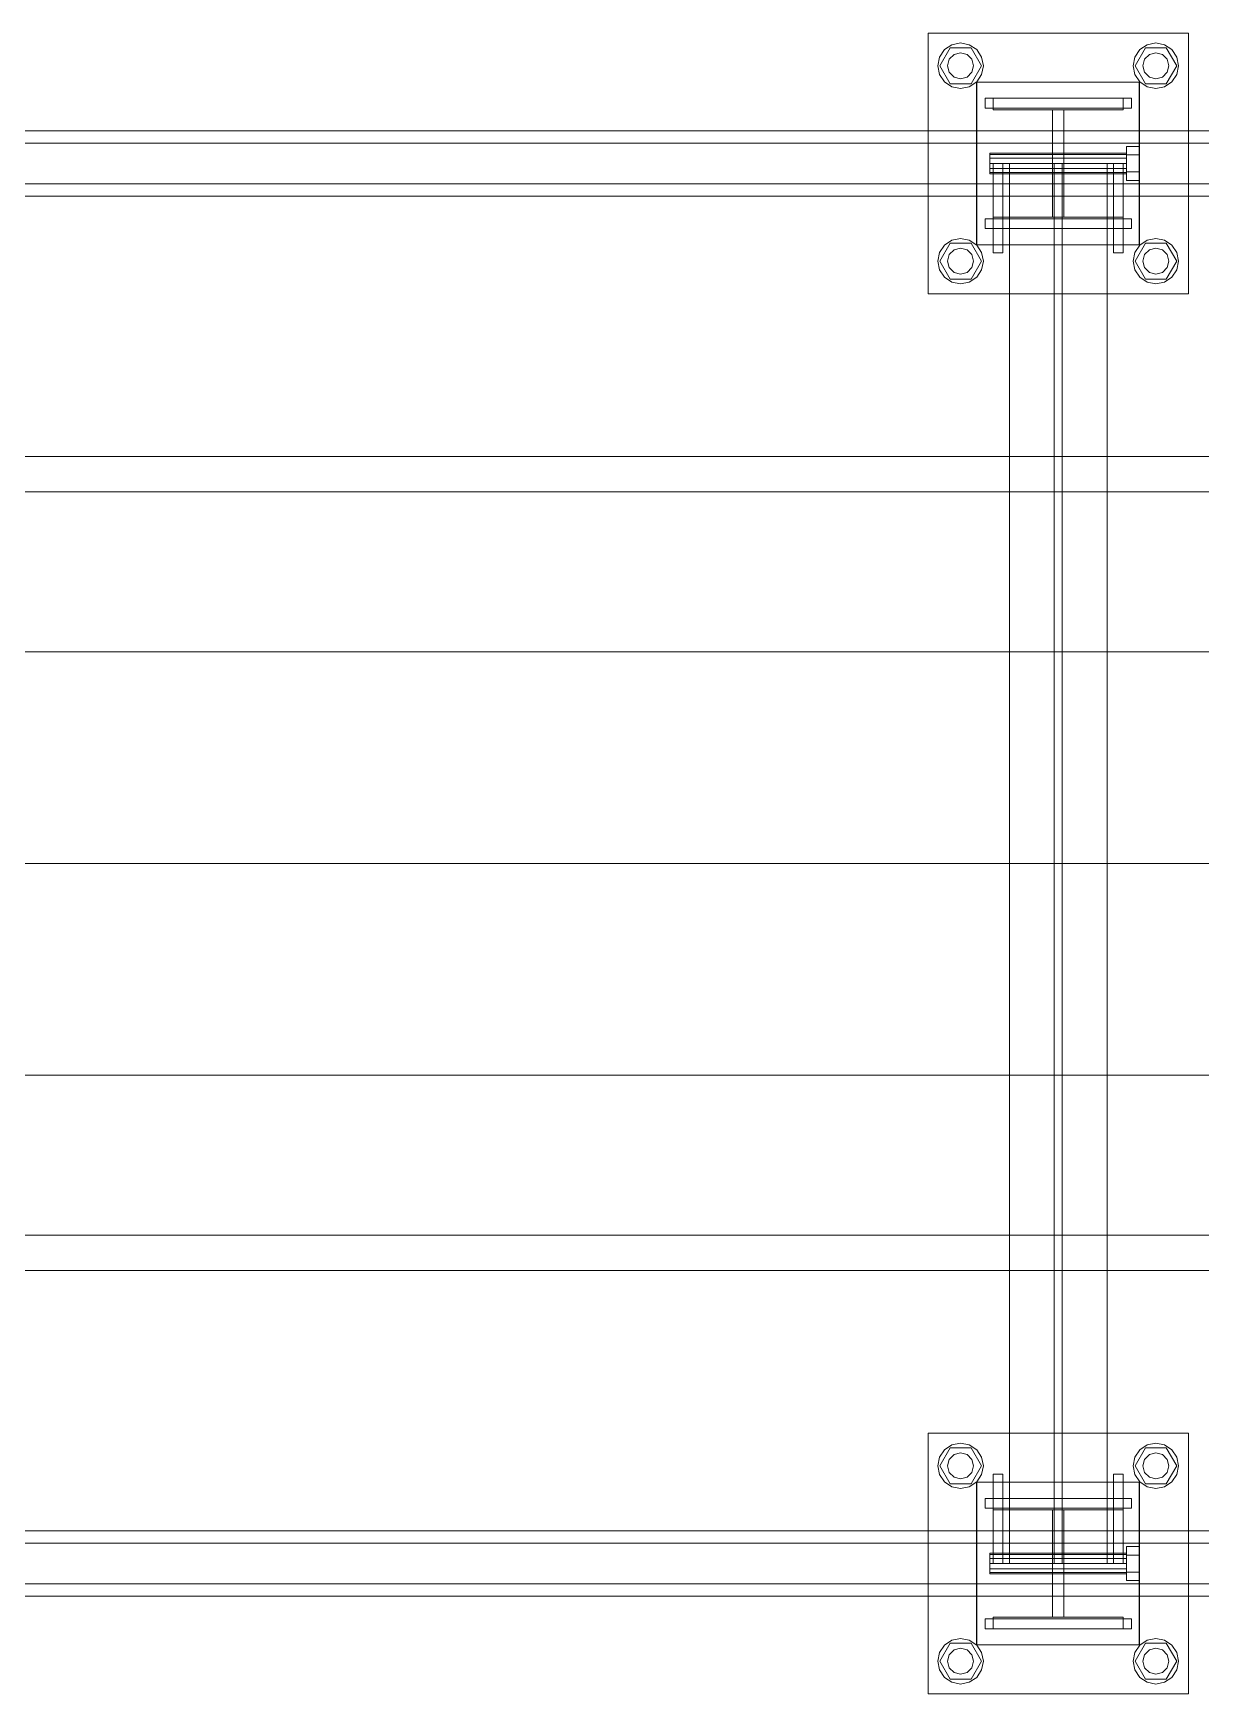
# Model space of a CAD drawing. Header units: millimetres. Extents: x -2500 to 58855, y -53268 to 6837.
# Drawn here: x 19164 to 19881, y -18510 to -17490 of the extents above; entities that cross this region are included whole.
import ezdxf

# ---------------------------------------------------------------- set-up
doc = ezdxf.new("R2010")
doc.units = ezdxf.units.MM
doc.layers.add('superior_C02', color=7, linetype='Continuous', lineweight=0)

msp = doc.modelspace()

# ---------------------------------------------------------------- linework, layer by layer
at = {"layer": 'superior_C02'}
for p, q in [((19713.645, -17650), (19713.645, -17490)), ((19713.645, -17490), (19873.645, -17490)), ((19873.645, -17490), (19873.645, -17650)), ((19720.711, -17504.642), (19723.746, -17500.101)), ((19720.845, -17510), (19727.245, -17498.915)), ((19723.746, -17500.101), (19728.287, -17497.066)), ((19726.717, -17506), (19729.645, -17503.072)), ((19727.245, -17498.915), (19740.045, -17498.915)), ((19728.287, -17497.066), (19733.645, -17496)), ((19729.645, -17503.072), (19733.645, -17502)), ((19733.645, -17496), (19739.003, -17497.066)), ((19733.645, -17502), (19737.645, -17503.072)), ((19737.645, -17503.072), (19740.573, -17506)), ((19739.003, -17497.066), (19743.544, -17500.101)), ((19740.045, -17498.915), (19746.445, -17510)), ((19743.544, -17500.101), (19746.579, -17504.642)), ((19840.711, -17504.642), (19843.746, -17500.101)), ((19840.845, -17510), (19847.245, -17498.915)), ((19843.746, -17500.101), (19848.287, -17497.066)), ((19846.717, -17506), (19849.645, -17503.072)), ((19847.245, -17498.915), (19860.045, -17498.915)), ((19848.287, -17497.066), (19853.645, -17496)), ((19849.645, -17503.072), (19853.645, -17502)), ((19853.645, -17496), (19859.003, -17497.066)), ((19853.645, -17502), (19857.645, -17503.072)), ((19857.645, -17503.072), (19860.573, -17506)), ((19859.003, -17497.066), (19863.544, -17500.101)), ((19860.045, -17498.915), (19866.445, -17510)), ((19863.544, -17500.101), (19866.579, -17504.642)), ((19719.645, -17510), (19720.711, -17504.642)), ((19720.711, -17515.358), (19719.645, -17510)), ((19727.245, -17521.085), (19720.845, -17510)), ((19725.645, -17510), (19726.717, -17506)), ((19726.717, -17514), (19725.645, -17510)), ((19746.445, -17510), (19740.045, -17521.085)), ((19740.573, -17506), (19741.645, -17510)), ((19741.645, -17510), (19740.573, -17514)), ((19746.579, -17504.642), (19747.645, -17510)), ((19747.645, -17510), (19746.579, -17515.358)), ((19839.645, -17510), (19840.711, -17504.642)), ((19840.711, -17515.358), (19839.645, -17510)), ((19847.245, -17521.085), (19840.845, -17510)), ((19845.645, -17510), (19846.717, -17506)), ((19846.717, -17514), (19845.645, -17510)), ((19866.445, -17510), (19860.045, -17521.085)), ((19860.573, -17506), (19861.645, -17510)), ((19861.645, -17510), (19860.573, -17514)), ((19866.579, -17504.642), (19867.645, -17510)), ((19867.645, -17510), (19866.579, -17515.358)), ((19723.746, -17519.899), (19720.711, -17515.358)), ((19728.287, -17522.934), (19723.746, -17519.899)), ((19729.645, -17516.928), (19726.717, -17514)), ((19740.045, -17521.085), (19727.245, -17521.085)), ((19733.645, -17524), (19728.287, -17522.934)), ((19733.645, -17518), (19729.645, -17516.928)), ((19737.645, -17516.928), (19733.645, -17518)), ((19739.003, -17522.934), (19733.645, -17524)), ((19740.573, -17514), (19737.645, -17516.928)), ((19743.544, -17519.899), (19739.003, -17522.934)), ((19743.353, -17620), (19743.353, -17520)), ((19743.353, -17520), (19843.353, -17520)), ((19746.579, -17515.358), (19743.544, -17519.899)), ((19743.645, -17620), (19743.645, -17520)), ((19743.645, -17520), (19843.645, -17520)), ((19843.746, -17519.899), (19840.711, -17515.358)), ((19843.353, -17520), (19843.353, -17620)), ((19843.645, -17520), (19843.645, -17620)), ((19848.287, -17522.934), (19843.746, -17519.899)), ((19849.645, -17516.928), (19846.717, -17514)), ((19860.045, -17521.085), (19847.245, -17521.085)), ((19853.645, -17524), (19848.287, -17522.934)), ((19853.645, -17518), (19849.645, -17516.928)), ((19857.645, -17516.928), (19853.645, -17518)), ((19859.003, -17522.934), (19853.645, -17524)), ((19860.573, -17514), (19857.645, -17516.928)), ((19863.544, -17519.899), (19859.003, -17522.934)), ((19866.579, -17515.358), (19863.544, -17519.899)), ((19748.645, -17530), (19838.645, -17530)), ((19748.645, -17536), (19748.645, -17530)), ((19753.645, -17537), (19753.645, -17530)), ((19753.645, -17530), (19833.645, -17530)), ((19833.645, -17530), (19833.645, -17537)), ((19838.645, -17536), (19838.645, -17530)), ((19748.645, -17536), (19838.645, -17536)), ((19833.645, -17537), (19753.645, -17537)), ((19790.145, -17603), (19790.145, -17537)), ((19790.145, -17537), (19797.145, -17537)), ((19797.145, -17537), (19797.145, -17603)), ((20107.498, -17550), (18959.893, -17550)), ((18971.583, -17550), (20119.188, -17550)), ((20161.567, -17550), (19013.962, -17550)), ((19028.575, -17550), (20176.18, -17550)), ((20106.769, -17557.5), (19014.695, -17557.5)), ((19027.842, -17557.5), (20119.916, -17557.5)), ((19751.645, -17564.457), (19751.645, -17563.6)), ((19835.645, -17563.6), (19751.645, -17563.6)), ((19835.645, -17564.8), (19835.645, -17559.6)), ((19843.645, -17559.6), (19835.645, -17559.6)), ((19835.645, -17563.6), (19835.645, -17564.457)), ((19843.645, -17559.6), (19843.645, -17564.8)), ((19751.645, -17564.457), (19751.645, -17566.8)), ((19751.645, -17564.457), (19835.645, -17564.457)), ((19751.645, -17566.8), (19751.645, -17570)), ((19751.645, -17566.8), (19835.645, -17566.8)), ((19751.645, -17570), (19751.645, -17573.2)), ((19751.645, -17570), (19835.645, -17570)), ((19751.645, -17573.2), (19751.645, -17575.543)), ((19751.645, -17573.2), (19835.645, -17573.2)), ((19753.645, -17570), (19753.645, -17625)), ((19753.645, -17570), (19759.645, -17570)), ((19759.645, -17570), (19759.645, -17625)), ((19823.645, -17570), (19763.645, -17570)), ((19763.645, -17570), (19763.645, -18430)), ((19796.145, -17570), (19791.145, -17570)), ((19791.145, -17570), (19791.145, -18430)), ((19796.145, -18430), (19796.145, -17570)), ((19823.645, -18430), (19823.645, -17570)), ((19827.645, -17570), (19827.645, -17625)), ((19827.645, -17570), (19833.645, -17570)), ((19833.645, -17570), (19833.645, -17625)), ((19835.645, -17564.457), (19835.645, -17566.8)), ((19835.645, -17564.8), (19835.645, -17575.2)), ((19835.645, -17564.8), (19843.645, -17564.8)), ((19835.645, -17566.8), (19835.645, -17570)), ((19835.645, -17570), (19835.645, -17573.2)), ((19835.645, -17573.2), (19835.645, -17575.543)), ((19843.645, -17564.8), (19843.645, -17575.2)), ((19014.695, -17582.5), (20106.769, -17582.5)), ((19027.842, -17582.5), (20119.916, -17582.5)), ((19751.645, -17575.543), (19751.645, -17576.4)), ((19751.645, -17575.543), (19835.645, -17575.543)), ((19751.645, -17576.4), (19835.645, -17576.4)), ((19835.645, -17575.2), (19835.645, -17580.4)), ((19835.645, -17575.2), (19843.645, -17575.2)), ((19835.645, -17575.543), (19835.645, -17576.4)), ((19835.645, -17580.4), (19843.645, -17580.4)), ((19843.645, -17575.2), (19843.645, -17580.4)), ((18959.893, -17590), (20107.498, -17590)), ((18971.583, -17590), (20119.188, -17590)), ((19013.962, -17590), (20161.567, -17590)), ((19028.575, -17590), (20176.18, -17590)), ((19748.645, -17604), (19838.645, -17604)), ((19748.645, -17610), (19748.645, -17604)), ((19753.645, -17610), (19753.645, -17603)), ((19753.645, -17603), (19833.645, -17603)), ((19797.145, -17603), (19790.145, -17603)), ((19833.645, -17603), (19833.645, -17610)), ((19838.645, -17610), (19838.645, -17604)), ((19748.645, -17610), (19838.645, -17610)), ((19833.645, -17610), (19753.645, -17610)), ((19719.645, -17630), (19720.711, -17624.642)), ((19720.711, -17624.642), (19723.746, -17620.101)), ((19720.845, -17630), (19727.245, -17618.915)), ((19723.746, -17620.101), (19728.287, -17617.066)), ((19726.717, -17626), (19729.645, -17623.072)), ((19727.245, -17618.915), (19740.045, -17618.915)), ((19728.287, -17617.066), (19733.645, -17616)), ((19729.645, -17623.072), (19733.645, -17622)), ((19733.645, -17616), (19739.003, -17617.066)), ((19733.645, -17622), (19737.645, -17623.072)), ((19737.645, -17623.072), (19740.573, -17626)), ((19739.003, -17617.066), (19743.544, -17620.101)), ((19740.045, -17618.915), (19746.445, -17630)), ((19843.353, -17620), (19743.353, -17620)), ((19743.544, -17620.101), (19746.579, -17624.642)), ((19843.645, -17620), (19743.645, -17620)), ((19746.579, -17624.642), (19747.645, -17630)), ((19753.645, -17625), (19759.645, -17625)), ((19827.645, -17625), (19833.645, -17625)), ((19839.645, -17630), (19840.711, -17624.642)), ((19840.711, -17624.642), (19843.746, -17620.101)), ((19840.845, -17630), (19847.245, -17618.915)), ((19843.746, -17620.101), (19848.287, -17617.066)), ((19846.717, -17626), (19849.645, -17623.072)), ((19847.245, -17618.915), (19860.045, -17618.915)), ((19848.287, -17617.066), (19853.645, -17616)), ((19849.645, -17623.072), (19853.645, -17622)), ((19853.645, -17616), (19859.003, -17617.066)), ((19853.645, -17622), (19857.645, -17623.072)), ((19857.645, -17623.072), (19860.573, -17626)), ((19859.003, -17617.066), (19863.544, -17620.101)), ((19860.045, -17618.915), (19866.445, -17630)), ((19863.544, -17620.101), (19866.579, -17624.642)), ((19866.579, -17624.642), (19867.645, -17630)), ((19720.711, -17635.358), (19719.645, -17630)), ((19723.746, -17639.899), (19720.711, -17635.358)), ((19727.245, -17641.085), (19720.845, -17630)), ((19725.645, -17630), (19726.717, -17626)), ((19726.717, -17634), (19725.645, -17630)), ((19729.645, -17636.928), (19726.717, -17634)), ((19740.573, -17634), (19737.645, -17636.928)), ((19746.445, -17630), (19740.045, -17641.085)), ((19740.573, -17626), (19741.645, -17630)), ((19741.645, -17630), (19740.573, -17634)), ((19746.579, -17635.358), (19743.544, -17639.899)), ((19747.645, -17630), (19746.579, -17635.358)), ((19840.711, -17635.358), (19839.645, -17630)), ((19843.746, -17639.899), (19840.711, -17635.358)), ((19847.245, -17641.085), (19840.845, -17630)), ((19845.645, -17630), (19846.717, -17626)), ((19846.717, -17634), (19845.645, -17630)), ((19849.645, -17636.928), (19846.717, -17634)), ((19860.573, -17634), (19857.645, -17636.928)), ((19866.445, -17630), (19860.045, -17641.085)), ((19860.573, -17626), (19861.645, -17630)), ((19861.645, -17630), (19860.573, -17634)), ((19866.579, -17635.358), (19863.544, -17639.899)), ((19867.645, -17630), (19866.579, -17635.358)), ((19728.287, -17642.934), (19723.746, -17639.899)), ((19740.045, -17641.085), (19727.245, -17641.085)), ((19733.645, -17644), (19728.287, -17642.934)), ((19733.645, -17638), (19729.645, -17636.928)), ((19737.645, -17636.928), (19733.645, -17638)), ((19739.003, -17642.934), (19733.645, -17644)), ((19743.544, -17639.899), (19739.003, -17642.934)), ((19848.287, -17642.934), (19843.746, -17639.899)), ((19860.045, -17641.085), (19847.245, -17641.085)), ((19853.645, -17644), (19848.287, -17642.934)), ((19853.645, -17638), (19849.645, -17636.928)), ((19857.645, -17636.928), (19853.645, -17638)), ((19859.003, -17642.934), (19853.645, -17644)), ((19863.544, -17639.899), (19859.003, -17642.934)), ((19873.645, -17650), (19713.645, -17650)), ((16335.427, -17750), (25411.088, -17750)), ((25412.557, -17750), (16336.897, -17750)), ((18992.635, -17771.702), (19930.334, -17771.702)), ((19932.078, -17771.702), (18994.379, -17771.702)), ((19012.639, -17870), (19950.338, -17870)), ((19952.082, -17870), (19014.383, -17870)), ((19012.639, -18000), (19950.338, -18000)), ((19952.082, -18000), (19014.383, -18000)), ((19012.639, -18130), (19950.338, -18130)), ((19952.082, -18130), (19014.383, -18130)), ((19930.334, -18228.298), (18992.635, -18228.298)), ((18994.379, -18228.298), (19932.078, -18228.298)), ((25411.088, -18250), (16335.427, -18250)), ((16336.897, -18250), (25412.557, -18250)), ((19713.645, -18510), (19713.645, -18350)), ((19713.645, -18350), (19873.645, -18350)), ((19720.845, -18370), (19727.245, -18358.915)), ((19723.746, -18360.101), (19728.287, -18357.066)), ((19727.245, -18358.915), (19740.045, -18358.915)), ((19728.287, -18357.066), (19733.645, -18356)), ((19733.645, -18356), (19739.003, -18357.066)), ((19739.003, -18357.066), (19743.544, -18360.101)), ((19740.045, -18358.915), (19746.445, -18370)), ((19840.845, -18370), (19847.245, -18358.915)), ((19843.746, -18360.101), (19848.287, -18357.066)), ((19847.245, -18358.915), (19860.045, -18358.915)), ((19848.287, -18357.066), (19853.645, -18356)), ((19853.645, -18356), (19859.003, -18357.066)), ((19859.003, -18357.066), (19863.544, -18360.101)), ((19860.045, -18358.915), (19866.445, -18370)), ((19873.645, -18350), (19873.645, -18510)), ((19719.645, -18370), (19720.711, -18364.642)), ((19720.711, -18375.358), (19719.645, -18370)), ((19720.711, -18364.642), (19723.746, -18360.101)), ((19727.245, -18381.085), (19720.845, -18370)), ((19725.645, -18370), (19726.717, -18366)), ((19726.717, -18374), (19725.645, -18370)), ((19726.717, -18366), (19729.645, -18363.072)), ((19729.645, -18363.072), (19733.645, -18362)), ((19733.645, -18362), (19737.645, -18363.072)), ((19737.645, -18363.072), (19740.573, -18366)), ((19746.445, -18370), (19740.045, -18381.085)), ((19740.573, -18366), (19741.645, -18370)), ((19741.645, -18370), (19740.573, -18374)), ((19743.544, -18360.101), (19746.579, -18364.642)), ((19746.579, -18364.642), (19747.645, -18370)), ((19747.645, -18370), (19746.579, -18375.358)), ((19839.645, -18370), (19840.711, -18364.642)), ((19840.711, -18375.358), (19839.645, -18370)), ((19840.711, -18364.642), (19843.746, -18360.101)), ((19847.245, -18381.085), (19840.845, -18370)), ((19845.645, -18370), (19846.717, -18366)), ((19846.717, -18374), (19845.645, -18370)), ((19846.717, -18366), (19849.645, -18363.072)), ((19849.645, -18363.072), (19853.645, -18362)), ((19853.645, -18362), (19857.645, -18363.072)), ((19857.645, -18363.072), (19860.573, -18366)), ((19866.445, -18370), (19860.045, -18381.085)), ((19860.573, -18366), (19861.645, -18370)), ((19861.645, -18370), (19860.573, -18374)), ((19863.544, -18360.101), (19866.579, -18364.642)), ((19866.579, -18364.642), (19867.645, -18370)), ((19867.645, -18370), (19866.579, -18375.358)), ((19723.746, -18379.899), (19720.711, -18375.358)), ((19728.287, -18382.934), (19723.746, -18379.899)), ((19729.645, -18376.928), (19726.717, -18374)), ((19733.645, -18378), (19729.645, -18376.928)), ((19737.645, -18376.928), (19733.645, -18378)), ((19740.573, -18374), (19737.645, -18376.928)), ((19743.544, -18379.899), (19739.003, -18382.934)), ((19743.353, -18480), (19743.353, -18380)), ((19743.353, -18380), (19843.353, -18380)), ((19746.579, -18375.358), (19743.544, -18379.899)), ((19743.645, -18480), (19743.645, -18380)), ((19743.645, -18380), (19843.645, -18380)), ((19753.645, -18430), (19753.645, -18375)), ((19753.645, -18375), (19759.645, -18375)), ((19759.645, -18430), (19759.645, -18375)), ((19827.645, -18430), (19827.645, -18375)), ((19827.645, -18375), (19833.645, -18375)), ((19833.645, -18430), (19833.645, -18375)), ((19843.746, -18379.899), (19840.711, -18375.358)), ((19843.353, -18380), (19843.353, -18480)), ((19843.645, -18380), (19843.645, -18480)), ((19848.287, -18382.934), (19843.746, -18379.899)), ((19849.645, -18376.928), (19846.717, -18374)), ((19853.645, -18378), (19849.645, -18376.928)), ((19857.645, -18376.928), (19853.645, -18378)), ((19860.573, -18374), (19857.645, -18376.928)), ((19863.544, -18379.899), (19859.003, -18382.934)), ((19866.579, -18375.358), (19863.544, -18379.899)), ((19740.045, -18381.085), (19727.245, -18381.085)), ((19733.645, -18384), (19728.287, -18382.934)), ((19739.003, -18382.934), (19733.645, -18384)), ((19748.645, -18390), (19838.645, -18390)), ((19748.645, -18396), (19748.645, -18390)), ((19753.645, -18397), (19753.645, -18390)), ((19753.645, -18390), (19833.645, -18390)), ((19833.645, -18390), (19833.645, -18397)), ((19838.645, -18396), (19838.645, -18390)), ((19860.045, -18381.085), (19847.245, -18381.085)), ((19853.645, -18384), (19848.287, -18382.934)), ((19859.003, -18382.934), (19853.645, -18384)), ((19748.645, -18396), (19838.645, -18396)), ((19833.645, -18397), (19753.645, -18397)), ((19790.145, -18463), (19790.145, -18397)), ((19790.145, -18397), (19797.145, -18397)), ((19797.145, -18397), (19797.145, -18463)), ((20107.498, -18410), (18959.893, -18410)), ((18971.583, -18410), (20119.188, -18410)), ((20161.567, -18410), (19013.962, -18410)), ((19028.575, -18410), (20176.18, -18410)), ((20106.769, -18417.5), (19014.695, -18417.5)), ((19027.842, -18417.5), (20119.916, -18417.5)), ((19835.645, -18424.8), (19835.645, -18419.6)), ((19843.645, -18419.6), (19835.645, -18419.6)), ((19843.645, -18419.6), (19843.645, -18424.8)), ((19751.645, -18424.457), (19751.645, -18423.6)), ((19835.645, -18423.6), (19751.645, -18423.6)), ((19751.645, -18424.457), (19751.645, -18426.8)), ((19751.645, -18424.457), (19835.645, -18424.457)), ((19751.645, -18426.8), (19751.645, -18430)), ((19751.645, -18426.8), (19835.645, -18426.8)), ((19751.645, -18430), (19751.645, -18433.2)), ((19751.645, -18430), (19835.645, -18430)), ((19753.645, -18430), (19759.645, -18430)), ((19823.645, -18430), (19763.645, -18430)), ((19796.145, -18430), (19791.145, -18430)), ((19827.645, -18430), (19833.645, -18430)), ((19835.645, -18423.6), (19835.645, -18424.457)), ((19835.645, -18424.457), (19835.645, -18426.8)), ((19835.645, -18424.8), (19835.645, -18435.2)), ((19835.645, -18424.8), (19843.645, -18424.8)), ((19835.645, -18426.8), (19835.645, -18430)), ((19835.645, -18430), (19835.645, -18433.2)), ((19843.645, -18424.8), (19843.645, -18435.2)), ((19751.645, -18433.2), (19751.645, -18435.543)), ((19751.645, -18433.2), (19835.645, -18433.2)), ((19751.645, -18435.543), (19751.645, -18436.4)), ((19751.645, -18435.543), (19835.645, -18435.543)), ((19751.645, -18436.4), (19835.645, -18436.4)), ((19835.645, -18433.2), (19835.645, -18435.543)), ((19835.645, -18435.2), (19835.645, -18440.4)), ((19835.645, -18435.2), (19843.645, -18435.2)), ((19835.645, -18435.543), (19835.645, -18436.4)), ((19835.645, -18440.4), (19843.645, -18440.4)), ((19843.645, -18435.2), (19843.645, -18440.4)), ((18959.893, -18450), (20107.498, -18450)), ((18971.583, -18450), (20119.188, -18450)), ((19013.962, -18450), (20161.567, -18450)), ((19014.695, -18442.5), (20106.769, -18442.5)), ((19027.842, -18442.5), (20119.916, -18442.5)), ((19028.575, -18450), (20176.18, -18450)), ((19748.645, -18464), (19838.645, -18464)), ((19748.645, -18470), (19748.645, -18464)), ((19748.645, -18470), (19838.645, -18470)), ((19753.645, -18470), (19753.645, -18463)), ((19753.645, -18463), (19833.645, -18463)), ((19833.645, -18470), (19753.645, -18470)), ((19797.145, -18463), (19790.145, -18463)), ((19833.645, -18463), (19833.645, -18470)), ((19838.645, -18470), (19838.645, -18464)), ((19720.711, -18484.642), (19723.746, -18480.101)), ((19720.845, -18490), (19727.245, -18478.915)), ((19723.746, -18480.101), (19728.287, -18477.066)), ((19727.245, -18478.915), (19740.045, -18478.915)), ((19728.287, -18477.066), (19733.645, -18476)), ((19729.645, -18483.072), (19733.645, -18482)), ((19733.645, -18476), (19739.003, -18477.066)), ((19733.645, -18482), (19737.645, -18483.072)), ((19739.003, -18477.066), (19743.544, -18480.101)), ((19740.045, -18478.915), (19746.445, -18490)), ((19843.353, -18480), (19743.353, -18480)), ((19743.544, -18480.101), (19746.579, -18484.642)), ((19843.645, -18480), (19743.645, -18480)), ((19840.711, -18484.642), (19843.746, -18480.101)), ((19840.845, -18490), (19847.245, -18478.915)), ((19843.746, -18480.101), (19848.287, -18477.066)), ((19847.245, -18478.915), (19860.045, -18478.915)), ((19848.287, -18477.066), (19853.645, -18476)), ((19849.645, -18483.072), (19853.645, -18482)), ((19853.645, -18476), (19859.003, -18477.066)), ((19853.645, -18482), (19857.645, -18483.072)), ((19859.003, -18477.066), (19863.544, -18480.101)), ((19860.045, -18478.915), (19866.445, -18490)), ((19863.544, -18480.101), (19866.579, -18484.642)), ((19719.645, -18490), (19720.711, -18484.642)), ((19720.711, -18495.358), (19719.645, -18490)), ((19727.245, -18501.085), (19720.845, -18490)), ((19725.645, -18490), (19726.717, -18486)), ((19726.717, -18494), (19725.645, -18490)), ((19726.717, -18486), (19729.645, -18483.072)), ((19737.645, -18483.072), (19740.573, -18486)), ((19746.445, -18490), (19740.045, -18501.085)), ((19740.573, -18486), (19741.645, -18490)), ((19741.645, -18490), (19740.573, -18494)), ((19746.579, -18484.642), (19747.645, -18490)), ((19747.645, -18490), (19746.579, -18495.358)), ((19839.645, -18490), (19840.711, -18484.642)), ((19840.711, -18495.358), (19839.645, -18490)), ((19847.245, -18501.085), (19840.845, -18490)), ((19845.645, -18490), (19846.717, -18486)), ((19846.717, -18494), (19845.645, -18490)), ((19846.717, -18486), (19849.645, -18483.072)), ((19857.645, -18483.072), (19860.573, -18486)), ((19866.445, -18490), (19860.045, -18501.085)), ((19860.573, -18486), (19861.645, -18490)), ((19861.645, -18490), (19860.573, -18494)), ((19866.579, -18484.642), (19867.645, -18490)), ((19867.645, -18490), (19866.579, -18495.358)), ((19723.746, -18499.899), (19720.711, -18495.358)), ((19728.287, -18502.934), (19723.746, -18499.899)), ((19729.645, -18496.928), (19726.717, -18494)), ((19740.045, -18501.085), (19727.245, -18501.085)), ((19733.645, -18498), (19729.645, -18496.928)), ((19737.645, -18496.928), (19733.645, -18498)), ((19740.573, -18494), (19737.645, -18496.928)), ((19743.544, -18499.899), (19739.003, -18502.934)), ((19746.579, -18495.358), (19743.544, -18499.899)), ((19843.746, -18499.899), (19840.711, -18495.358)), ((19848.287, -18502.934), (19843.746, -18499.899)), ((19849.645, -18496.928), (19846.717, -18494)), ((19860.045, -18501.085), (19847.245, -18501.085)), ((19853.645, -18498), (19849.645, -18496.928)), ((19857.645, -18496.928), (19853.645, -18498)), ((19860.573, -18494), (19857.645, -18496.928)), ((19863.544, -18499.899), (19859.003, -18502.934)), ((19866.579, -18495.358), (19863.544, -18499.899)), ((19873.645, -18510), (19713.645, -18510)), ((19733.645, -18504), (19728.287, -18502.934)), ((19739.003, -18502.934), (19733.645, -18504)), ((19853.645, -18504), (19848.287, -18502.934)), ((19859.003, -18502.934), (19853.645, -18504))]:
    msp.add_line(p, q, dxfattribs=at)

doc.saveas('drawing.dxf')
